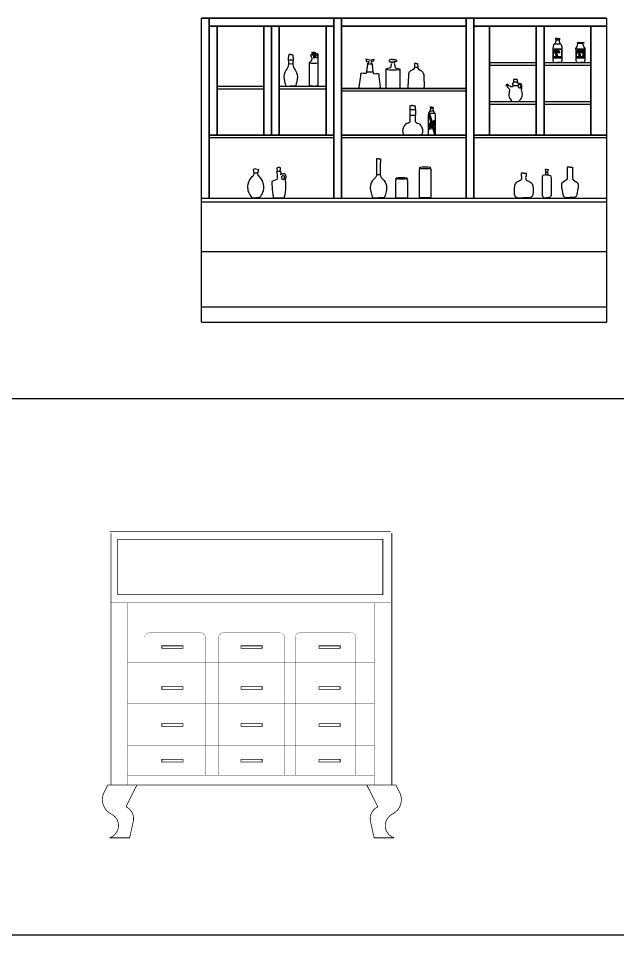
# Model space of a CAD drawing. Header units: millimetres. Extents: x 51491 to 87084, y 5379 to 33460.
# Drawn here: x 59983 to 64833, y 13064 to 20474 of the extents above; entities that cross this region are included whole.
import ezdxf

# ---------------------------------------------------------------- set-up
doc = ezdxf.new("R2010")
doc.units = ezdxf.units.MM
doc.layers.add('www.cad-blocks.net', color=7, linetype='Continuous')

# ---------------------------------------------------------------- blocks, each defined once
blk = doc.blocks.new('A$C4E003485')
at = {"linetype": 'ByBlock'}
for p, q in [((0, 0), (0, 2457)), ((1071, 2457), (0, 2457)), ((0, 2457), (63, 2457)), ((0, 2457), (63, 2457)), ((0, 2457), (63, 2457)), ((63, 2457), (0, 2457)), ((63, 2457), (1071, 2457)), ((63, 2457), (1071, 2457)), ((1071, 2457), (63, 2457)), ((1071, 2457), (63, 2457)), ((63, 2457), (1071, 2457)), ((1071, 2457), (63, 2457)), ((63, 2457), (1071, 2457)), ((1071, 2457), (1134, 2457)), ((1071, 2457), (1134, 2457)), ((1071, 2457), (1134, 2457)), ((1134, 2457), (1071, 2457)), ((2142, 2457), (1134, 2457)), ((1134, 2457), (2142, 2457)), ((1134, 2457), (2142, 2457)), ((2142, 2457), (1134, 2457)), ((2142, 2457), (1134, 2457)), ((1134, 2457), (2142, 2457)), ((2142, 2457), (1134, 2457)), ((1134, 2457), (2142, 2457)), ((2142, 2457), (2205, 2457)), ((2142, 2457), (2205, 2457)), ((2142, 2457), (2205, 2457)), ((2205, 2457), (2142, 2457)), ((3276, 2457), (2205, 2457)), ((2205, 2457), (3276, 2457)), ((3276, 2457), (2205, 2457)), ((2205, 2457), (3276, 2457)), ((3276, 2457), (2205, 2457)), ((2205, 2457), (3276, 2457)), ((2205, 2457), (3276, 2457)), ((3276, 2457), (2205, 2457)), ((3276, 2457), (3276, 0)), ((0, 0), (3280, 0))]:
    blk.add_line(p, q, dxfattribs=at)
for p, q in [((63, 999.8), (63, 2457)), ((63, 999.8), (63, 2457)), ((63, 2457), (63, 999.8)), ((63, 999.8), (63, 2457)), ((63, 2457), (63, 999.8)), ((63, 2457), (63, 999.8)), ((63, 999.8), (63, 2457)), ((63, 2394), (63, 2457)), ((63, 2457), (63, 2394)), ((63, 2457), (63, 2394)), ((63, 2394), (63, 2457)), ((1071, 999.8), (1071, 2457)), ((1071, 2457), (1071, 999.8)), ((1071, 999.8), (1071, 2457)), ((1071, 2457), (1071, 999.8)), ((1071, 2457), (1071, 999.8)), ((1071, 999.8), (1071, 2457)), ((1071, 2457), (1071, 999.8)), ((1071, 999.8), (1071, 2457)), ((1071, 2457), (1071, 2394)), ((1071, 2394), (1071, 2457)), ((1071, 2457), (1071, 2394)), ((1071, 2394), (1071, 2457)), ((1134, 999.8), (1134, 2457)), ((1134, 2457), (1134, 999.8)), ((1134, 2457), (1134, 999.8)), ((1134, 999.8), (1134, 2457)), ((1134, 999.8), (1134, 2457)), ((1134, 2457), (1134, 999.8)), ((1134, 999.8), (1134, 2457)), ((1134, 2457), (1134, 999.8)), ((1134, 999.8), (1134, 2457)), ((1134, 2457), (1134, 999.8)), ((1134, 999.8), (1134, 2457)), ((1134, 2457), (1134, 999.8)), ((1134, 2457), (1134, 999.8)), ((1134, 999.8), (1134, 2457)), ((1134, 999.8), (1134, 2457)), ((1134, 2457), (1134, 999.8)), ((1134, 2394), (1134, 2457)), ((1134, 2457), (1134, 2394)), ((1134, 2457), (1134, 2394)), ((1134, 2394), (1134, 2457)), ((2142, 2457), (2142, 999.8)), ((2142, 999.8), (2142, 2457)), ((2142, 2457), (2142, 999.8)), ((2142, 999.8), (2142, 2457)), ((2142, 999.8), (2142, 2457)), ((2142, 2457), (2142, 999.8)), ((2142, 999.8), (2142, 2457)), ((2142, 2457), (2142, 999.8)), ((2142, 2457), (2142, 2394)), ((2142, 2394), (2142, 2457)), ((2142, 2457), (2142, 2394)), ((2142, 2394), (2142, 2457)), ((2205, 2457), (2205, 999.8)), ((2205, 999.8), (2205, 2457)), ((2205, 999.8), (2205, 2457)), ((2205, 2457), (2205, 999.8)), ((2205, 999.8), (2205, 2457)), ((2205, 2457), (2205, 999.8)), ((2205, 2457), (2205, 999.8)), ((2205, 999.8), (2205, 2457)), ((2205, 999.8), (2205, 2457)), ((2205, 2457), (2205, 999.8)), ((2205, 999.8), (2205, 2457)), ((2205, 2457), (2205, 999.8)), ((2205, 999.8), (2205, 2457)), ((2205, 2457), (2205, 999.8)), ((2205, 999.8), (2205, 2457)), ((2205, 2457), (2205, 999.8)), ((2205, 2394), (2205, 2457)), ((2205, 2457), (2205, 2394)), ((2205, 2457), (2205, 2394)), ((2205, 2394), (2205, 2457)), ((63, 2394), (63, 1512)), ((63, 1512), (63, 2394)), ((63, 1512), (63, 2394)), ((63, 2394), (63, 1512)), ((63, 2394), (1071, 2394)), ((63, 2394), (1071, 2394)), ((1071, 2394), (63, 2394)), ((63, 2394), (1071, 2394)), ((126, 2394), (63, 2394)), ((126, 2394), (63, 2394)), ((126, 2394), (63, 2394)), ((63, 2394), (126, 2394)), ((126, 1512), (126, 2394)), ((126, 2394), (126, 1512)), ((126, 1512), (126, 2394)), ((126, 2394), (126, 1512)), ((504, 2394), (504, 1512)), ((504, 1512), (504, 2394)), ((504, 1512), (504, 2394)), ((504, 2394), (504, 1512)), ((567, 2394), (504, 2394)), ((567, 2394), (504, 2394)), ((567, 2394), (504, 2394)), ((504, 2394), (567, 2394)), ((567, 1512), (567, 2394)), ((567, 2394), (567, 1512)), ((567, 1512), (567, 2394)), ((567, 2394), (567, 1512)), ((567, 1512), (567, 2394)), ((567, 2394), (567, 1512)), ((567, 1512), (567, 2394)), ((567, 2394), (567, 1512)), ((567, 2394), (630, 2394)), ((567, 2394), (630, 2394)), ((567, 2394), (630, 2394)), ((630, 2394), (567, 2394)), ((630, 2394), (630, 1512)), ((630, 1512), (630, 2394)), ((630, 1512), (630, 2394)), ((630, 2394), (630, 1512)), ((1008, 1512), (1008, 2394)), ((1008, 2394), (1008, 1512)), ((1008, 1512), (1008, 2394)), ((1008, 2394), (1008, 1512)), ((1008, 2394), (1071, 2394)), ((1008, 2394), (1071, 2394)), ((1008, 2394), (1071, 2394)), ((1071, 2394), (1008, 2394)), ((1071, 2394), (1071, 1512)), ((1071, 1512), (1071, 2394)), ((1071, 1512), (1071, 2394)), ((1071, 2394), (1071, 1512)), ((1134, 2394), (2142, 2394)), ((1134, 2394), (2142, 2394)), ((2142, 2394), (1134, 2394)), ((1134, 2394), (2142, 2394)), ((2331, 2394), (2205, 2394)), ((2331, 2394), (2205, 2394)), ((2331, 2394), (2205, 2394)), ((2205, 2394), (2331, 2394)), ((2205, 2394), (3276, 2394)), ((2205, 2394), (3276, 2394)), ((3276, 2394), (2205, 2394)), ((2205, 2394), (3276, 2394)), ((2205, 2394), (2205, 1512)), ((2205, 1512), (2205, 2394)), ((2205, 1512), (2205, 2394)), ((2205, 2394), (2205, 1512)), ((2331, 1512), (2331, 2394)), ((2331, 2394), (2331, 1512)), ((2331, 1512), (2331, 2394)), ((2331, 2394), (2331, 1512)), ((2709, 2394), (2646, 2394)), ((2709, 2394), (2646, 2394)), ((2709, 2394), (2646, 2394)), ((2646, 2394), (2709, 2394)), ((2709, 1512), (2709, 2394)), ((2709, 2394), (2709, 1512)), ((2709, 1512), (2709, 2394)), ((2709, 2394), (2709, 1512)), ((2709, 1512), (2709, 2394)), ((2709, 2394), (2709, 1512)), ((2709, 1512), (2709, 2394)), ((2709, 2394), (2709, 1512)), ((2709, 2394), (2835, 2394)), ((2709, 2394), (2835, 2394)), ((2709, 2394), (2835, 2394)), ((2835, 2394), (2709, 2394)), ((2773, 2394), (2773, 1512)), ((2773, 1512), (2773, 2394)), ((2773, 1512), (2773, 2394)), ((2773, 2394), (2773, 1512)), ((3150, 1512), (3150, 2394)), ((3150, 2394), (3150, 1512)), ((3150, 1512), (3150, 2394)), ((3150, 2394), (3150, 1512)), ((3150, 2394), (3276, 2394)), ((3150, 2394), (3276, 2394)), ((3150, 2394), (3276, 2394)), ((3276, 2394), (3150, 2394)), ((2852.4, 2246.4), (2849.1, 2243.1)), ((2856.5, 2249.6), (2904.8, 2249.6)), ((2880.2, 2294.7), (2863.8, 2294.7)), ((2863.8, 2294.7), (2864.7, 2283.2)), ((2864.7, 2283.2), (2866.3, 2283.2)), ((2866.3, 2283.2), (2893.3, 2283.2)), ((2880.2, 2294.7), (2896.6, 2294.7)), ((2895.8, 2283.2), (2894.2, 2283.2)), ((2896.6, 2294.7), (2895.8, 2283.2)), ((2908.1, 2246.4), (2911.4, 2243.1)), ((3042.7, 2262.7), (3092.6, 2262.7)), ((3042.7, 2255.2), (3042.7, 2262.7)), ((3044.2, 2255.2), (3042.7, 2255.2)), ((3045, 2255.2), (3089.6, 2254.5)), ((3091.9, 2254.5), (3089.6, 2254.5)), ((3092.6, 2262.7), (3091.9, 2254.5)), ((706.2, 2163.5), (702.3, 2134.6)), ((721.6, 2163.5), (706.2, 2163.5)), ((721.6, 2163.5), (737, 2163.5)), ((737, 2163.5), (740.9, 2134.6)), ((895.2, 2163.5), (883.6, 2155.8)), ((893.3, 2178.9), (895.2, 2163.5)), ((922.2, 2167.3), (922.2, 2180.8)), ((937.6, 2173.1), (922.2, 2167.3)), ((924.1, 2138.4), (924.1, 2153.8)), ((924.1, 2153.8), (928, 2153.8)), ((928, 2153.8), (928, 2157.7)), ((928, 2157.7), (933.8, 2157.7)), ((933.8, 2157.7), (933.8, 2159.6)), ((933.8, 2159.6), (937.6, 2159.6)), ((945.4, 2163.5), (937.6, 2173.1)), ((937.6, 2157.7), (937.6, 2138.4)), ((945.4, 1915), (945.4, 2163.5)), ((2843.3, 2207.1), (2843.3, 2116.1)), ((2844.2, 2211.2), (2917.1, 2211.2)), ((2848.1, 2189.2), (2866.7, 2208.5)), ((2848.1, 2146.3), (2848.1, 2189.2)), ((2866.7, 2208.5), (2912, 2208.5)), ((2912, 2208.5), (2912, 2146.3)), ((2917.1, 2207.1), (2917.1, 2116.1)), ((3029.3, 2207.1), (3029.3, 2116.1)), ((3030.1, 2211.2), (3103.1, 2211.2)), ((3034, 2189.2), (3052.7, 2208.5)), ((3034, 2146.3), (3034, 2189.2)), ((3052.7, 2208.5), (3086, 2208.5)), ((3086, 2207.8), (3086, 2145.5)), ((3103.1, 2207.1), (3103.1, 2116.1)), ((63, 2079), (63, 2142)), ((63, 2142), (63, 2079)), ((63, 2079), (63, 2142)), ((63, 2142), (63, 2079)), ((702.3, 2134.6), (704.2, 2092.2)), ((704.2, 2122), (740.1, 2122)), ((704.2, 2091.9), (721.7, 2090)), ((721.7, 2090), (740.1, 2090.9)), ((740.9, 2134.6), (738.9, 2092.2)), ((872.1, 2098), (872.1, 1915)), ((928, 2138.4), (924.1, 2138.4)), ((928, 2136.5), (928, 2138.4)), ((933.8, 2136.5), (928, 2136.5)), ((937.6, 2138.4), (933.8, 2138.4)), ((933.8, 2138.4), (933.8, 2136.5)), ((1071, 2079), (1071, 2142)), ((1071, 2079), (1071, 2142)), ((1071, 2079), (1071, 2142)), ((1071, 2142), (1071, 2079)), ((1362.6, 2118.3), (1331.3, 2127.7)), ((1331.3, 2127.7), (1336, 2108.9)), ((1336, 2108.9), (1353.2, 2108.9)), ((1343.9, 2083.9), (1336, 2026.1)), ((1342.3, 2090.2), (1340.7, 2088.6)), ((1340.7, 2088.6), (1340.7, 2085.5)), ((1340.7, 2085.5), (1343.9, 2083.9)), ((1348.5, 2090.2), (1342.3, 2090.2)), ((1353.2, 2108.9), (1348.5, 2090.2)), ((1348.5, 2090.1), (1359.5, 2090.1)), ((1362.6, 2118.3), (1394.1, 2126.9)), ((1366.3, 2090.1), (1375.6, 2090.1)), ((1371.8, 2108.7), (1376, 2089.8)), ((1389, 2108.3), (1371.8, 2108.7)), ((1376, 2089.8), (1382.3, 2089.7)), ((1383.7, 2085), (1380.5, 2083.5)), ((1380.5, 2083.5), (1386.9, 2025.5)), ((1382.3, 2089.7), (1383.8, 2088.1)), ((1383.8, 2088.1), (1383.7, 2085)), ((1394.1, 2126.9), (1389, 2108.3)), ((1531.2, 2122.7), (1519.1, 2117.6)), ((1519.1, 2117.6), (1519.1, 2108.1)), ((1519.1, 2108.1), (1527.7, 2105.6)), ((1527.7, 2105.6), (1538.1, 2105.6)), ((1534.6, 2086.7), (1529.5, 2057.5)), ((1539.8, 2124.5), (1531.2, 2122.7)), ((1538.1, 2105.6), (1537.2, 2091.8)), ((1537.9, 2105.5), (1559.8, 2105.5)), ((1549.2, 2124.5), (1539.8, 2124.5)), ((1548.4, 2124.5), (1557.8, 2124.5)), ((1557.8, 2124.5), (1566.4, 2122.7)), ((1559.6, 2105.6), (1560.4, 2091.8)), ((1569.9, 2105.6), (1559.6, 2105.6)), ((1563, 2086.7), (1568.2, 2057.5)), ((1566.4, 2122.7), (1578.5, 2117.6)), ((1578.5, 2108.1), (1569.9, 2105.6)), ((1578.5, 2117.6), (1578.5, 2108.1)), ((1724.7, 2091), (1723, 2061.8)), ((1736.7, 2091), (1724.7, 2091)), ((1736.7, 2091), (1748.7, 2091)), ((1748.7, 2091), (1750.4, 2061.8)), ((2205, 2079), (2205, 2142)), ((2205, 2142), (2205, 2079)), ((2205, 2079), (2205, 2142)), ((2205, 2142), (2205, 2079)), ((2331.2, 2099), (2708.1, 2099)), ((2331.2, 2079), (2708.1, 2079)), ((2773, 2099), (3150, 2099)), ((2773, 2079), (3150, 2079)), ((2843.3, 2140.8), (2917.1, 2140.8)), ((2843.3, 2137.5), (2916.3, 2137.5)), ((2912, 2146.3), (2848.1, 2146.3)), ((2860.4, 2099), (2880.2, 2099)), ((2900, 2099), (2880.2, 2099)), ((3029.3, 2137.5), (3102.3, 2137.5)), ((3086, 2146.3), (3034, 2146.3)), ((3046.4, 2099), (3066.2, 2099)), ((3086, 2099), (3066.2, 2099)), ((504, 1890), (504, 2016)), ((504, 1890), (504, 2016)), ((504, 2016), (504, 1890)), ((504, 2016), (504, 1890)), ((567, 2016), (567, 1890)), ((567, 1890), (567, 2016)), ((567, 2016), (567, 1890)), ((567, 1890), (567, 2016)), ((567, 2016), (567, 1890)), ((567, 1890), (567, 2016)), ((567, 2016), (567, 1890)), ((567, 1890), (567, 2016)), ((630, 1890), (630, 2016)), ((630, 1890), (630, 2016)), ((630, 2016), (630, 1890)), ((630, 2016), (630, 1890)), ((1336, 2026.1), (1334.5, 2016.8)), ((1335.7, 2025.6), (1386.7, 2025.6)), ((1386.9, 2025.5), (1388.3, 2016.1)), ((1492.5, 2044.6), (1492, 1890)), ((1498.5, 2047.2), (1492.5, 2044.6)), ((1508, 2050.6), (1498.5, 2047.2)), ((1529.5, 2057.5), (1508, 2050.6)), ((1568.2, 2057.5), (1589.7, 2050.6)), ((1589.7, 2050.6), (1599.1, 2047.2)), ((1599.1, 2047.2), (1605.1, 2044.6)), ((1605.1, 2044.6), (1605.6, 1890)), ((1723, 2061.8), (1726.4, 2061.8)), ((1726.6, 2061.7), (1747.1, 2061.7)), ((1750.4, 2061.8), (1747, 2061.8)), ((2709, 1890), (2709, 2016)), ((2709, 1890), (2709, 2016)), ((2709, 2016), (2709, 1890)), ((2709, 1890), (2709, 2016)), ((2709, 2016), (2709, 1890)), ((2709, 2016), (2709, 1890)), ((2709, 2016), (2709, 1890)), ((2709, 1890), (2709, 2016)), ((1286, 1988.7), (1273.8, 1903.3)), ((1436, 1986.8), (1446.1, 1901.1)), ((1674.8, 1991.4), (1670.3, 1902)), ((1798.6, 1991.4), (1803.1, 1902)), ((2527.8, 1938.1), (2514.3, 1926.6)), ((2554.8, 1961.2), (2523.9, 1961.2)), ((2523.9, 1961.2), (2523.9, 1942)), ((2523.9, 1942), (2527.8, 1942)), ((2527.1, 1942.4), (2551.4, 1942.4)), ((2527.8, 1942), (2527.8, 1938.1)), ((2550.9, 1938.1), (2550.9, 1942)), ((2550.9, 1942), (2556.7, 1942)), ((2564.5, 1930.4), (2550.9, 1938.1)), ((2556.7, 1942), (2556.7, 1961.2)), ((63, 1764), (63, 1890)), ((63, 1890), (63, 1764)), ((63, 1764), (63, 1890)), ((63, 1890), (63, 1764)), ((126, 1907.2), (504, 1907.2)), ((126, 1887.2), (504, 1887.2)), ((630, 1907.2), (1008, 1907.2)), ((630, 1887.2), (1008, 1887.2)), ((679.1, 1907.2), (721.6, 1907.2)), ((764, 1907.2), (721.6, 1907.2)), ((1071, 1764), (1071, 1890)), ((1071, 1764), (1071, 1890)), ((1071, 1764), (1071, 1890)), ((1071, 1890), (1071, 1764)), ((1134, 1890), (2142, 1890)), ((2142, 1890), (1134, 1890)), ((1134, 1890), (2142, 1890)), ((2142, 1890), (1134, 1890)), ((1134, 1764), (1134, 1890)), ((1134, 1890), (1134, 1764)), ((1134, 1764), (1134, 1890)), ((1134, 1890), (1134, 1764)), ((1134, 1870), (2142, 1870)), ((1285, 1890.2), (1362.6, 1890.2)), ((1434.5, 1888.4), (1357, 1890.3)), ((1492, 1890), (1548.8, 1890)), ((1605.6, 1890), (1548.8, 1890)), ((1681.6, 1890), (1736.7, 1890)), ((1791.8, 1890), (1736.7, 1890)), ((2142, 1764), (2142, 1890)), ((2142, 1764), (2142, 1890)), ((2142, 1764), (2142, 1890)), ((2142, 1890), (2142, 1764)), ((2205, 1764), (2205, 1890)), ((2205, 1890), (2205, 1764)), ((2205, 1764), (2205, 1890)), ((2205, 1890), (2205, 1764)), ((2475.7, 1924.6), (2464.1, 1915)), ((2464.1, 1915), (2475.7, 1907.3)), ((2475.7, 1907.3), (2473.8, 1903.4)), ((2475.9, 1907.9), (2482.9, 1916.2)), ((2520.7, 1912.4), (2562.3, 1912.4)), ((2331.2, 1784), (2708.1, 1784)), ((2516.2, 1784), (2566.4, 1784)), ((2773, 1784), (3150, 1784)), ((1687.2, 1720.4), (1685.8, 1720.4)), ((1685.8, 1720.4), (1685.8, 1673.1)), ((1690.1, 1749.1), (1687.2, 1749.1)), ((1687.2, 1749.1), (1687.2, 1720.4)), ((1687.4, 1720.3), (1730.4, 1720.3)), ((1695.9, 1750.5), (1690.1, 1749.1)), ((1701.6, 1751.9), (1695.9, 1750.5)), ((1708.8, 1751.9), (1701.6, 1751.9)), ((1708.8, 1751.9), (1716, 1751.9)), ((1716, 1751.9), (1721.7, 1750.5)), ((1721.7, 1750.5), (1727.4, 1749.1)), ((1727.4, 1749.1), (1730.3, 1749.1)), ((1730.3, 1749.1), (1730.3, 1720.4)), ((1730.3, 1720.4), (1731.7, 1720.4)), ((1731.7, 1720.4), (1731.7, 1673.1)), ((1850.5, 1711.2), (1846, 1703.8)), ((1850.4, 1736.3), (1873.9, 1736.3)), ((1850.4, 1709.9), (1875.2, 1709.9)), ((1862.4, 1739.5), (1850.5, 1739.5)), ((1850.5, 1739.5), (1850.5, 1736.5)), ((1850.5, 1736.5), (1853.4, 1729.1)), ((1853.4, 1729.1), (1850.5, 1711.2)), ((1851.7, 1735), (1873.4, 1735)), ((1852.6, 1732.4), (1872.2, 1732.4)), ((1853, 1729.5), (1871.3, 1729.5)), ((1862.4, 1739.5), (1874.3, 1739.5)), ((1874.3, 1736.5), (1871.3, 1729.1)), ((1871.3, 1729.1), (1874.3, 1711.2)), ((1874.3, 1739.5), (1874.3, 1736.5)), ((1874.3, 1711.2), (1878.8, 1703.8)), ((2331.2, 1764), (2708.1, 1764)), ((2773, 1764), (3150, 1764)), ((1685.8, 1673.1), (1687.2, 1673.1)), ((1687.2, 1673.2), (1730.7, 1673.2)), ((1687.2, 1673.1), (1687.2, 1632.9)), ((1731.7, 1673.1), (1730.3, 1673.1)), ((1730.3, 1673.1), (1730.3, 1632.9)), ((1834.1, 1663.7), (1834.1, 1600.8)), ((1836.2, 1681.1), (1856.5, 1613.9)), ((1840.4, 1685.4), (1870, 1588.7)), ((1841.3, 1686.2), (1871.7, 1586.4)), ((1846.4, 1686.2), (1875, 1591.6)), ((1885.7, 1630.9), (1877.7, 1624.6)), ((1886.2, 1631.1), (1887.9, 1627.5)), ((1890.7, 1663.7), (1890.7, 1517.9)), ((1834.1, 1600), (1834.1, 1517.9)), ((1841.5, 1604.7), (1834.8, 1600.5)), ((1834.8, 1600.5), (1844.7, 1559.4)), ((1843, 1596), (1849, 1571.3)), ((1844.7, 1559.4), (1854.9, 1564.2)), ((1858, 1570.8), (1850.1, 1601.3)), ((1854.6, 1612.8), (1851.1, 1610.7)), ((1851.1, 1610.7), (1862.6, 1570.5)), ((1858.3, 1608.8), (1860.9, 1600.3)), ((1867.7, 1573.9), (1860.9, 1595.2)), ((1860.9, 1595.2), (1872.8, 1578.1)), ((1862.6, 1570.5), (1867.7, 1573.9)), ((1866, 1599.4), (1863, 1609.5)), ((1863.2, 1591.8), (1886.5, 1515.2)), ((1864.3, 1596.9), (1866, 1599.4)), ((1876.2, 1579.8), (1864.3, 1596.9)), ((1873.7, 1621.7), (1870, 1620.3)), ((1870, 1620.3), (1877, 1580.3)), ((1872.8, 1578.1), (1876.2, 1579.8)), ((1877.7, 1608.7), (1873.2, 1618.1)), ((1873.2, 1618.1), (1875.6, 1607.3)), ((1873.6, 1577), (1890.7, 1521.1)), ((1890.3, 1592.3), (1873.7, 1621.7)), ((1875.2, 1574.8), (1890.7, 1523.7)), ((1875.6, 1607.5), (1877.7, 1608.7)), ((1876.1, 1603.2), (1879.4, 1604.9)), ((1879.9, 1582.2), (1876.1, 1603.2)), ((1877, 1580.3), (1879.9, 1582.2)), ((1877.7, 1624.6), (1890.8, 1596.4)), ((1878.2, 1581.1), (1890.7, 1539.8)), ((1879.4, 1604.9), (1888.6, 1587.5)), ((1887.9, 1627.5), (1882.1, 1622.9)), ((1882.1, 1622.9), (1883.8, 1618.3)), ((1883.8, 1618.3), (1889.6, 1622.7)), ((1890.5, 1621.2), (1884.7, 1616.7)), ((1884.7, 1616.7), (1890.5, 1602.4)), ((1888.6, 1587.5), (1890.5, 1590.2)), ((1889.6, 1622.7), (1890.5, 1621.2)), ((63, 1512), (1071, 1512)), ((1071, 1512), (63, 1512)), ((1071, 1512), (63, 1512)), ((1071, 1512), (63, 1512)), ((63, 1512), (1071, 1512)), ((63, 1512), (1071, 1512)), ((63, 1512), (1071, 1512)), ((1071, 1512), (63, 1512)), ((63, 1512), (1071, 1512)), ((1071, 1512), (63, 1512)), ((1071, 1512), (63, 1512)), ((63, 1512), (1071, 1512)), ((1071, 1512), (63, 1512)), ((63, 1512), (1071, 1512)), ((1071, 1512), (63, 1512)), ((1071, 1512), (63, 1512)), ((63, 1323), (63, 1512)), ((63, 1323), (63, 1512)), ((63, 1323), (63, 1512)), ((63, 1512), (63, 1323)), ((126, 1512), (63, 1512)), ((63, 1512), (126, 1512)), ((126, 1512), (63, 1512)), ((63, 1512), (126, 1512)), ((63, 1492), (1071, 1492)), ((567, 1512), (504, 1512)), ((504, 1512), (567, 1512)), ((567, 1512), (504, 1512)), ((504, 1512), (567, 1512)), ((567, 1512), (630, 1512)), ((630, 1512), (567, 1512)), ((567, 1512), (630, 1512)), ((630, 1512), (567, 1512)), ((1008, 1512), (1071, 1512)), ((1071, 1512), (1008, 1512)), ((1008, 1512), (1071, 1512)), ((1071, 1512), (1008, 1512)), ((1071, 1512), (1071, 1323)), ((1071, 1323), (1071, 1512)), ((1071, 1512), (1071, 1323)), ((1071, 1323), (1071, 1512)), ((1134, 1512), (2142, 1512)), ((2142, 1512), (1134, 1512)), ((2142, 1512), (1134, 1512)), ((1134, 1512), (2142, 1512)), ((2142, 1512), (1134, 1512)), ((1134, 1512), (2142, 1512)), ((2142, 1512), (1134, 1512)), ((2142, 1512), (1134, 1512)), ((1134, 1512), (2142, 1512)), ((2142, 1512), (1134, 1512)), ((2142, 1512), (1134, 1512)), ((2142, 1512), (1134, 1512)), ((1134, 1512), (2142, 1512)), ((1134, 1512), (2142, 1512)), ((1134, 1512), (2142, 1512)), ((2142, 1512), (1134, 1512)), ((1134, 1512), (1134, 1323)), ((1134, 1323), (1134, 1512)), ((1134, 1323), (1134, 1512)), ((1134, 1512), (1134, 1323)), ((1134, 1492), (2142, 1492)), ((1642.9, 1512), (1773.6, 1512)), ((1834.1, 1517.9), (1840, 1512)), ((1840, 1512), (1862.4, 1512)), ((1884.7, 1512), (1862.4, 1512)), ((1890.7, 1517.9), (1884.7, 1512)), ((2142, 1512), (2142, 1323)), ((2142, 1323), (2142, 1512)), ((2142, 1512), (2142, 1323)), ((2142, 1323), (2142, 1512)), ((2331, 1512), (2205, 1512)), ((2205, 1512), (2331, 1512)), ((2331, 1512), (2205, 1512)), ((2205, 1512), (2331, 1512)), ((2205, 1512), (3276, 1512)), ((3276, 1512), (2205, 1512)), ((3276, 1512), (2205, 1512)), ((2205, 1512), (3276, 1512)), ((3276, 1512), (2205, 1512)), ((2205, 1512), (3276, 1512)), ((3276, 1512), (2205, 1512)), ((3276, 1512), (2205, 1512)), ((2205, 1512), (3276, 1512)), ((3276, 1512), (2205, 1512)), ((3276, 1512), (2205, 1512)), ((3276, 1512), (2205, 1512)), ((2205, 1512), (3276, 1512)), ((2205, 1512), (3276, 1512)), ((2205, 1512), (3276, 1512)), ((3276, 1512), (2205, 1512)), ((2205, 1512), (2205, 1323)), ((2205, 1323), (2205, 1512)), ((2205, 1323), (2205, 1512)), ((2205, 1512), (2205, 1323)), ((2205, 1492), (3276, 1492)), ((2709, 1512), (2646, 1512)), ((2646, 1512), (2709, 1512)), ((2709, 1512), (2646, 1512)), ((2646, 1512), (2709, 1512)), ((2709, 1512), (2835, 1512)), ((2835, 1512), (2709, 1512)), ((2709, 1512), (2835, 1512)), ((2835, 1512), (2709, 1512)), ((3150, 1512), (3276, 1512)), ((3276, 1512), (3150, 1512)), ((3150, 1512), (3276, 1512)), ((3276, 1512), (3150, 1512)), ((1432, 1320.9), (1415.9, 1320.9)), ((1415.9, 1320.9), (1415.9, 1289.9)), ((1417.1, 1289.9), (1417.1, 1196.9)), ((1432, 1320.9), (1448.2, 1320.9)), ((1446.9, 1289.9), (1446.9, 1196.9)), ((1448.2, 1320.9), (1448.2, 1289.9)), ((439, 1240.1), (417.5, 1234.4)), ((417.5, 1234.4), (424.7, 1205.7)), ((424.7, 1205.7), (421.8, 1188.5)), ((426, 1208.3), (453, 1208.3)), ((438.9, 1240.1), (460.5, 1234.4)), ((460.5, 1234.4), (453.3, 1205.7)), ((453.3, 1205.7), (456.1, 1188.5)), ((608.3, 1216.5), (618.4, 1220.3)), ((617.8, 1219.6), (634.6, 1219.6)), ((643.5, 1216.5), (633.5, 1220.3)), ((1765.4, 1241.8), (1760.8, 1228.8)), ((1760.8, 1228.8), (1760.9, 1012.7)), ((1761.5, 1246.3), (1765.4, 1241.8)), ((1856.6, 1246.3), (1852.7, 1241.8)), ((1852.7, 1241.8), (1857.3, 1228.8)), ((1857.6, 1011.7), (1857.6, 1230)), ((2606.5, 1203.6), (2586.9, 1203.6)), ((2586.9, 1203.6), (2586.9, 1179.9)), ((2606.5, 1203.6), (2626.1, 1203.6)), ((2626.1, 1203.6), (2626.1, 1179.9)), ((2780.2, 1234.4), (2784.4, 1212)), ((2792.8, 1234.4), (2780.2, 1234.4)), ((2784.4, 1212), (2783, 1192.5)), ((2784.5, 1213), (2800.7, 1213)), ((2792.5, 1234.4), (2805.1, 1234.4)), ((2805.1, 1234.4), (2800.9, 1212)), ((2800.9, 1212), (2802.3, 1192.5)), ((2959.7, 1253.5), (2959.7, 1169.2)), ((2980.8, 1253.5), (2959.7, 1253.5)), ((2980.8, 1253.5), (3001.8, 1253.5)), ((3001.8, 1253.5), (3001.8, 1169.2)), ((610.8, 1152.4), (570.5, 1138.6)), ((1575, 1155.9), (1570.5, 1142.8)), ((1570.5, 1142.8), (1570.5, 1009.4)), ((1571.1, 1160.4), (1575, 1155.9)), ((1666.3, 1160.4), (1662.4, 1155.9)), ((1662.4, 1155.9), (1667, 1142.8)), ((1667, 1142.8), (1667, 1009.4)), ((2756.4, 1163.1), (2756.4, 1027.4)), ((2828.9, 1163.1), (2828.9, 1027.4)), ((2914.3, 1091.5), (2927.2, 1021.9)), ((3047.2, 1091.5), (3034.3, 1021.9)), ((3276, 999.8), (0, 999.8)), ((3276, 969.8), (0, 969.8)), ((407.3, 1010), (407.3, 1006.6)), ((407.3, 1006.6), (438.7, 1006.6)), ((470.6, 1006.6), (439.2, 1006.6)), ((470.6, 1010), (470.6, 1006.6)), ((583.1, 1006.5), (668.7, 1006.5)), ((1386.1, 1004.8), (1432, 1004.8)), ((1477.9, 1004.8), (1432, 1004.8)), ((1570.5, 1009.4), (1573.7, 1006.1)), ((1573.7, 1006.1), (1663.7, 1006.1)), ((1667, 1009.4), (1663.7, 1006.1)), ((1760.9, 1012.7), (1767, 1006.7)), ((1767, 1006.7), (1851.6, 1006.7)), ((1851.6, 1006.7), (1857.6, 1011.7)), ((2560.3, 1006.4), (2606.5, 1006.4)), ((2652.7, 1006.4), (2606.5, 1006.4)), ((2773.4, 1006.6), (2792.7, 1006.6)), ((2811.9, 1006.6), (2792.6, 1006.6)), ((2945.1, 1007.3), (2980.8, 1007.3)), ((3016.4, 1007.3), (2980.8, 1007.3)), ((3276, 569.8), (0, 569.8)), ((3276, 120), (0, 120))]:
    blk.add_line(p, q)
for points in [[(895, 2161.8), (896.9, 2162.8), (904.7, 2162.8)], [(901.8, 2181.2), (903.7, 2181.2), (903.7, 2175.4), (904.7, 2173.4), (904.7, 2159.9), (905.7, 2156), (905.7, 2136.6), (914.4, 2136.6), (915.4, 2138.5), (915.4, 2168.6), (913.5, 2169.6), (913.5, 2173.4), (912.5, 2175.4), (912.5, 2179.2), (911.5, 2181.2), (910.5, 2183.1)], [(915.4, 2164.7), (923.2, 2164.7), (923.2, 2166.6), (924.1, 2166.6)], [(2860.1, 2187.3), (2857.2, 2187.3), (2856, 2186.4), (2856, 2185.1), (2854.7, 2184.2), (2854.1, 2182.9), (2853.4, 2181), (2853.4, 2179.8), (2854.1, 2178.5), (2855.3, 2177.5), (2856.6, 2176.9), (2860.4, 2176.9), (2861.7, 2177.9), (2862.9, 2178.8), (2864.2, 2179.4), (2865.5, 2180.1), (2867, 2180.4), (2868.9, 2180.7), (2881.6, 2180.7), (2883.2, 2181), (2885.7, 2181), (2887.6, 2180.4), (2889.2, 2180.1), (2897.1, 2180.1), (2898.4, 2180.7), (2899, 2182), (2899.3, 2183.2), (2899.6, 2184.5), (2899, 2185.8), (2897.7, 2186.4), (2896.5, 2187), (2895.2, 2187), (2893.9, 2187.7), (2892.7, 2188), (2889.8, 2188.3), (2878.4, 2188.3), (2877.2, 2188.9), (2875.9, 2189.5), (2868.3, 2189.5), (2867, 2188.9), (2864.5, 2188.9), (2863.2, 2188), (2862, 2187.7), (2860.1, 2187.7)], [(2867.7, 2195.2), (2866.4, 2195.2), (2865.1, 2195.9), (2864.5, 2197.1), (2864.2, 2198.4), (2864.2, 2200.9), (2865.5, 2202.2), (2866.7, 2202.8), (2868, 2203.4), (2871.1, 2203.4), (2872.4, 2204.1), (2873.7, 2204.1), (2874.9, 2204.7), (2885.1, 2204.7), (2885.1, 2202.2), (2884.4, 2201.5)], [(2874.6, 2171.2), (2873.4, 2171.2), (2872.4, 2170), (2872.4, 2168.7), (2872.7, 2167.4), (2872.7, 2166.2), (2870.2, 2166.2), (2868.9, 2166.8), (2868.9, 2170.6), (2867.7, 2170.6), (2867, 2169.3), (2867, 2168.1), (2865.8, 2165.5), (2864.8, 2164.3), (2864.5, 2163), (2864.2, 2161.8), (2865.5, 2161.4), (2866.7, 2162.7), (2867.4, 2164), (2868.6, 2164.3), (2872.4, 2164.3), (2872.7, 2163), (2872.7, 2161.8), (2871.5, 2161.1), (2868.9, 2161.1), (2868.3, 2159.9), (2869.6, 2159.5), (2872.1, 2159.5), (2872.7, 2158.3), (2872.7, 2155.7), (2871.5, 2155.1), (2866.4, 2155.1), (2865.5, 2153.9), (2865.5, 2152.6), (2866.7, 2152.3), (2868, 2152.3), (2869.3, 2152.6), (2870.5, 2152.9), (2877.2, 2152.9), (2878.4, 2152.6), (2879.7, 2152.3), (2883.5, 2152.3), (2883.8, 2153.5), (2882.9, 2154.8), (2881.6, 2155.1), (2876.5, 2155.1), (2875.9, 2156.4), (2875.9, 2157.6), (2876.2, 2158.9), (2877.5, 2159.2), (2878.7, 2159.9), (2878.4, 2161.1), (2877.2, 2161.4), (2875.9, 2160.8), (2875.9, 2162.1), (2877.2, 2163), (2879.7, 2163), (2880.6, 2164.3), (2880.6, 2165.5), (2876.8, 2165.5), (2875.9, 2166.8), (2875.9, 2170.6), (2875.3, 2171.2)], [(2870.5, 2200), (2870.5, 2195.2), (2866.7, 2195.2), (2866.7, 2200.6), (2867.4, 2201.9), (2868.6, 2202.2), (2872.4, 2202.2), (2873.7, 2203.1), (2874.9, 2203.4), (2876.2, 2203.4), (2877.5, 2204.1), (2878.7, 2204.4), (2880, 2204.7), (2881.3, 2204.7), (2882.5, 2204.1), (2883.2, 2202.8), (2884.1, 2201.5), (2884.4, 2200.9)], [(2871.1, 2189.9), (2870.8, 2191.1), (2870.8, 2194.9), (2870.5, 2196.2), (2870.5, 2200), (2871.8, 2200.9), (2873, 2201.2), (2875.6, 2201.9), (2876.8, 2202.2), (2882.2, 2202.2), (2883.5, 2201.5), (2883.8, 2200.3), (2883.8, 2188.6)], [(2883.8, 2197.1), (2884.4, 2198.4), (2885.7, 2199), (2889.5, 2199), (2889.8, 2197.8), (2889.8, 2192.7), (2889.2, 2191.4), (2887.6, 2190.5), (2886.3, 2190.2), (2883.8, 2190.2)], [(2883.8, 2194.6), (2884.1, 2195.9), (2885.4, 2196.2), (2886.6, 2196.2), (2887.9, 2195.9), (2888.2, 2194.6), (2888.2, 2193.3), (2887, 2192.7), (2885.7, 2192.4), (2884.4, 2192.4), (2883.8, 2192.1)], [(3046.1, 2187.3), (3043.2, 2187.3), (3042, 2186.4), (3042, 2185.1), (3040.7, 2184.2), (3040.1, 2182.9), (3039.4, 2181), (3039.4, 2179.8), (3040.1, 2178.5), (3041.3, 2177.5), (3042.6, 2176.9), (3046.4, 2176.9), (3047.6, 2177.9), (3048.9, 2178.8), (3050.2, 2179.4), (3051.4, 2180.1), (3053, 2180.4), (3054.9, 2180.7), (3067.6, 2180.7), (3069.2, 2181), (3071.7, 2181), (3073.6, 2180.4), (3075.2, 2180.1), (3083.1, 2180.1), (3084.3, 2180.7), (3085, 2182), (3085.3, 2183.2), (3085.6, 2184.5), (3085, 2185.8), (3083.7, 2186.4), (3082.4, 2187), (3081.2, 2187), (3079.9, 2187.7), (3078.6, 2188), (3075.8, 2188.3), (3064.4, 2188.3), (3063.1, 2188.9), (3061.9, 2189.5), (3054.3, 2189.5), (3053, 2188.9), (3050.5, 2188.9), (3049.2, 2188), (3048, 2187.7), (3046.1, 2187.7)], [(3053.7, 2195.2), (3052.4, 2195.2), (3051.1, 2195.9), (3050.5, 2197.1), (3050.2, 2198.4), (3050.2, 2200.9), (3051.4, 2202.2), (3052.7, 2202.8), (3054, 2203.4), (3057.1, 2203.4), (3058.4, 2204.1), (3059.7, 2204.1), (3060.9, 2204.7), (3071.1, 2204.7), (3071.1, 2202.2), (3070.4, 2201.5)], [(3060.6, 2171.2), (3059.3, 2171.2), (3058.4, 2170), (3058.4, 2168.7), (3058.7, 2167.4), (3058.7, 2166.2), (3056.2, 2166.2), (3054.9, 2166.8), (3054.9, 2170.6), (3053.7, 2170.6), (3053, 2169.3), (3053, 2168.1), (3051.8, 2165.5), (3050.8, 2164.3), (3050.5, 2163), (3050.2, 2161.8), (3051.4, 2161.4), (3052.7, 2162.7), (3053.3, 2164), (3054.6, 2164.3), (3058.4, 2164.3), (3058.7, 2163), (3058.7, 2161.8), (3057.5, 2161.1), (3054.9, 2161.1), (3054.3, 2159.9), (3055.6, 2159.5), (3058.1, 2159.5), (3058.7, 2158.3), (3058.7, 2155.7), (3057.5, 2155.1), (3052.4, 2155.1), (3051.4, 2153.9), (3051.4, 2152.6), (3052.7, 2152.3), (3054, 2152.3), (3055.2, 2152.6), (3056.5, 2152.9), (3063.1, 2152.9), (3064.4, 2152.6), (3065.7, 2152.3), (3069.5, 2152.3), (3069.8, 2153.5), (3068.8, 2154.8), (3067.6, 2155.1), (3062.5, 2155.1), (3061.9, 2156.4), (3061.9, 2157.6), (3062.2, 2158.9), (3063.5, 2159.2), (3064.7, 2159.9), (3064.4, 2161.1), (3063.1, 2161.4), (3061.9, 2160.8), (3061.9, 2162.1), (3063.1, 2163), (3065.7, 2163), (3066.6, 2164.3), (3066.6, 2165.5), (3062.8, 2165.5), (3061.9, 2166.8), (3061.9, 2170.6), (3061.2, 2171.2)], [(3056.5, 2200), (3056.5, 2195.2), (3052.7, 2195.2), (3052.7, 2200.6), (3053.3, 2201.9), (3054.6, 2202.2), (3058.4, 2202.2), (3059.7, 2203.1), (3060.9, 2203.4), (3062.2, 2203.4), (3063.5, 2204.1), (3064.7, 2204.4), (3066, 2204.7), (3067.3, 2204.7), (3068.5, 2204.1), (3069.2, 2202.8), (3070.1, 2201.5), (3070.4, 2200.9)], [(3057.1, 2189.9), (3056.8, 2191.1), (3056.8, 2194.9), (3056.5, 2196.2), (3056.5, 2200), (3057.8, 2200.9), (3059, 2201.2), (3061.6, 2201.9), (3062.8, 2202.2), (3068.2, 2202.2), (3069.5, 2201.5), (3069.8, 2200.3), (3069.8, 2188.6)], [(3069.8, 2197.1), (3070.4, 2198.4), (3071.7, 2199), (3075.5, 2199), (3075.8, 2197.8), (3075.8, 2192.7), (3075.2, 2191.4), (3073.6, 2190.5), (3072.3, 2190.2), (3069.8, 2190.2)], [(3069.8, 2194.6), (3070.1, 2195.9), (3071.4, 2196.2), (3072.6, 2196.2), (3073.9, 2195.9), (3074.2, 2194.6), (3074.2, 2193.3), (3073, 2192.7), (3071.7, 2192.4), (3070.4, 2192.4), (3069.8, 2192.1)], [(3100.8, 2205.4), (3088.9, 2205.4), (3088.9, 2201.7), (3089.6, 2200.2), (3090.4, 2198.7), (3090.4, 2187.6), (3094.9, 2187.6), (3096.3, 2188.3), (3097.8, 2188.3), (3099.3, 2189.1), (3100.8, 2189.8), (3102.3, 2190.5), (3102.3, 2192), (3097.8, 2192), (3097.8, 2190.5), (3093.4, 2190.5), (3093.4, 2195), (3100.8, 2195), (3101.6, 2196.5), (3101.6, 2198), (3094.1, 2198), (3093.4, 2199.5), (3093.4, 2201), (3099.3, 2201), (3099.3, 2202.4), (3100.8, 2203.2), (3100.8, 2206.2)], [(3090.4, 2181.6), (3092.6, 2181.6), (3093.4, 2183.1), (3098.6, 2183.1), (3099.3, 2181.6), (3099.3, 2178.7), (3097.8, 2178.7), (3097.8, 2177.2), (3096.3, 2177.2), (3095.6, 2175.7), (3094.1, 2174.2), (3092.6, 2172.7), (3094.1, 2172), (3100.1, 2172), (3100.8, 2170.5), (3099.3, 2169.7), (3094.9, 2169.7), (3093.4, 2170.5), (3091.9, 2171.2), (3090.4, 2171.2), (3090.4, 2175.7), (3091.9, 2176.4), (3093.4, 2177.2), (3096.3, 2177.2), (3096.3, 2179.4), (3091.9, 2179.4), (3091.9, 2183.1)], [(3091.1, 2163), (3092.6, 2163.8), (3097.1, 2163.8), (3098.6, 2164.5), (3098.6, 2163), (3097.1, 2162.3), (3095.6, 2161.6), (3092.6, 2161.6), (3091.1, 2162.3), (3091.1, 2163.8)], [(3091.9, 2154.9), (3091.9, 2141.5), (3093.4, 2141.5), (3094.1, 2143), (3094.1, 2151.9), (3094.1, 2150.4), (3094.9, 2143), (3094.9, 2141.5), (3096.3, 2140.7), (3097.1, 2142.2), (3097.1, 2143.7), (3097.8, 2145.9), (3097.8, 2154.9), (3098.6, 2156.3), (3100.1, 2156.3), (3100.8, 2154.9), (3100.8, 2147.4), (3100.1, 2145.9), (3099.3, 2144.5), (3097.8, 2143), (3097.8, 2141.5), (3091.9, 2141.5), (3091.9, 2154.9), (3093.4, 2154.9), (3093.4, 2150.4), (3092.6, 2150.4)], [(2782.8, 1190.9), (2788.8, 1190.9), (2790.5, 1190.1), (2802.4, 1190.1)]]:
    blk.add_lwpolyline(points)
for centre, radius, start, end in [((908.6, 2306.8), 213.2, 260.0356, 279.9302), ((2860.4, 2116.1), 17.1, 180, 270), ((2900, 2116.1), 17.1, 270, 0), ((3046.4, 2116.1), 17.1, 180, 270), ((3086, 2116.1), 17.1, 270, 0), ((1550.1, 2439), 398.5, 261.69208, 277.93442), ((1285, 1901.6), 11.4, 171.85887, 270), ((1434.8, 1899.8), 11.4, 268.58342, 6.72455), ((1681.6, 1901.4), 11.4, 177.08517, 270), ((1791.8, 1901.4), 11.4, 270, 2.91483), ((1862.6, 1581.2), 106.4, 75.83709, 104.25453), ((1844.5, 1599.8), 5.7, 14.5934, 121.97002), ((1857.5, 1607.9), 5.7, 16.72093, 120.22219), ((1852.5, 1569.4), 5.7, 295.17081, 14.5934), ((490, 1092), 117, 125.66088, 225.06364), ((387.9, 1092), 117, 314.93636, 54.33912), ((1432.7, 1219.7), 26.2, 233.07271, 302.82211)]:
    blk.add_arc(centre, radius, start, end)
for centre in [(1809.1, 1247.3), (1618.7, 1161.4)]:
    blk.add_ellipse(centre, major_axis=(-47.4, 0), ratio=0.116663, start_param=3.082735, end_param=6.342043)
at = {"extrusion": (0, 0, -1)}
for centre, start_param in [((1811.7, 1244.1), 3.658718), ((1618.7, 1160.7), 3.082735)]:
    blk.add_ellipse(centre, major_axis=(-47.4, 0), ratio=0.116663, start_param=start_param, end_param=6.342043, dxfattribs=at)
for points in [[(2849.1, 2243.1), (2847.4, 2237.3), (2843.3, 2207.1)], [(2866.3, 2282.4), (2866.3, 2268.5), (2852.4, 2246.4)], [(2894.2, 2282.4), (2894.2, 2268.5), (2908.1, 2246.4)], [(2911.4, 2243.1), (2913, 2237.3), (2917.1, 2207.1)], [(3029.3, 2207.6), (3029.3, 2212.1), (3039.8, 2229.2), (3044.2, 2250.8), (3044.2, 2254.5)], [(3103.8, 2207.6), (3103.8, 2212.1), (3093.4, 2229.2), (3088.9, 2250.8), (3088.9, 2254.5)], [(883.6, 2155.8), (891.3, 2140.3), (887.5, 2113.4), (872.1, 2098)], [(922.2, 2178.9), (906.8, 2182.7), (891.3, 2178.9)], [(704.2, 2092.2), (704.2, 2084.5), (698.4, 2063.3), (673.4, 2019), (671.4, 1945.8), (683, 1907.2)], [(738.9, 2092.2), (738.9, 2084.5), (744.7, 2063.3), (769.8, 2019), (771.7, 1945.8), (760.2, 1907.2)], [(1332.9, 2015.2), (1329.8, 2012.1), (1290.7, 2012.1), (1286, 1990.2)], [(1389.8, 2014.5), (1392.8, 2011.3), (1431.9, 2010.3), (1436.1, 1988.4)], [(1726.4, 2061.8), (1724.7, 2056.7), (1681.7, 2022.3), (1674.8, 1991.4)], [(1747, 2061.8), (1748.7, 2056.7), (1791.7, 2022.3), (1798.6, 1991.4)], [(2589.5, 1876.5), (2593.4, 1901.5), (2589.5, 1922.7), (2572.2, 1930.4), (2564.5, 1930.4)], [(872.1, 1915), (906.8, 1909.2), (945.4, 1915)], [(2473.8, 1903.4), (2491.1, 1880.3), (2487.3, 1843.7), (2502.7, 1797.5), (2516.2, 1784)], [(2514.3, 1926.6), (2520.1, 1911.1), (2516.2, 1903.4), (2502.7, 1903.4), (2475.7, 1924.6)], [(2566.4, 1784), (2581.8, 1801.3), (2597.2, 1837.9), (2589.5, 1876.5)], [(1687.2, 1631.5), (1685.8, 1620), (1652.8, 1602.8), (1642.7, 1589.9), (1629.8, 1561.2), (1628.4, 1535.4), (1631.2, 1525.4), (1639.9, 1515.4), (1642.7, 1513.9)], [(1730.3, 1631.5), (1731.7, 1620), (1764.8, 1602.8), (1774.8, 1589.9), (1787.7, 1561.2), (1789.2, 1535.4), (1786.3, 1525.4), (1777.7, 1515.4), (1774.8, 1513.9)], [(1846, 1703.8), (1837.1, 1687.5), (1834.1, 1663.7)], [(1878.8, 1703.8), (1887.7, 1687.5), (1890.7, 1663.7)], [(608.3, 1216.5), (613.3, 1177.6), (610.8, 1152.4)], [(617.1, 1220.3), (612.1, 1235.4), (613.3, 1248), (625.9, 1253)], [(634.7, 1220.3), (639.8, 1235.4), (638.5, 1248), (625.9, 1253)], [(681.3, 1138.6), (678.8, 1143.6), (681.3, 1158.7), (685.1, 1171.3), (683.8, 1183.8), (678.8, 1193.9), (671.2, 1198.9), (659.9, 1198.9), (646.1, 1195.2), (639.8, 1191.4)], [(1417.1, 1196.9), (1417.1, 1192), (1414.6, 1180.8), (1384.9, 1144.9), (1366.2, 1091.6), (1372.5, 1044.5), (1386.1, 1004.8)], [(1446.9, 1196.9), (1446.9, 1192), (1449.4, 1180.8), (1479.2, 1144.9), (1497.8, 1091.6), (1491.6, 1044.5), (1477.9, 1004.8)], [(2783, 1191.1), (2762, 1185.5), (2756.4, 1163.1)], [(2802.3, 1191.1), (2823.3, 1185.5), (2828.9, 1163.1)], [(570.5, 1138.6), (571.8, 1080.7), (576.8, 1036.7), (583.1, 1006.5)], [(681.3, 1138.6), (680.1, 1080.7), (675, 1036.7), (668.7, 1006.5)], [(2589.7, 1177.1), (2589.7, 1163.1), (2585.5, 1151.9), (2547.6, 1129.5), (2529.4, 1065.1), (2542, 1013.4), (2560.3, 1006.4)], [(2623.3, 1177.1), (2623.3, 1163.1), (2627.5, 1151.9), (2665.3, 1129.5), (2683.5, 1065.1), (2670.9, 1013.4), (2652.7, 1006.4)], [(2959.7, 1169.2), (2958.1, 1157.9), (2915.9, 1123.9), (2914.3, 1091.5)], [(3001.8, 1169.2), (3003.5, 1157.9), (3045.6, 1123.9), (3047.2, 1091.5)], [(2756.4, 1027.4), (2764.3, 1012.3), (2773.4, 1006.4)], [(2828.9, 1027.4), (2821, 1012.3), (2811.9, 1006.4)], [(2927.2, 1021.9), (2935.4, 1012.2), (2943.5, 1007.3)], [(3034.3, 1021.9), (3026.2, 1012.2), (3018.1, 1007.3)]]:
    blk.add_spline(points, degree=3)
for points, knots in [([(2562.5, 1918.9), (2561.6, 1913.2), (2559.5, 1899.9), (2572.3, 1895.1), (2580, 1892.5)], [0, 0, 0, 0, 13.519018, 31.782595, 31.782595, 31.782595, 31.782595]), ([(2580.7, 1892.3), (2582.2, 1896.5), (2584.4, 1903.9), (2583.2, 1916.3), (2572.6, 1922.1), (2565.7, 1920.4), (2562.5, 1919.5)], [2.138567, 2.138567, 2.138567, 2.138567, 13.936213, 22.553386, 32.416944, 41.01603, 41.01603, 41.01603, 41.01603])]:
    blk.add_open_spline(points, degree=3, knots=knots)
blk.add_open_spline([(643.5, 1216.5), (641.8, 1207.7), (640, 1198.9), (639.1, 1190.1)], degree=3)
at = {"start_tangent": (-0.367763, 0.92992), "end_tangent": (-0.367763, 0.92992)}
blk.add_spline([(647.3, 1163.7), (648.6, 1176.3), (658.7, 1183.8), (671.2, 1181.3), (672.5, 1173.8), (670, 1158.7), (661.2, 1156.2), (652.4, 1157.4), (647.3, 1163.7)], degree=3, dxfattribs=at)
blk = doc.blocks.new('A$C79302A6A')
for points, const_width in [([(62.4, 2479.5), (2334.9, 2479.5)], 6.12), ([(71.9, 2469.1), (71.9, 429.9), (2344.3, 429.9), (2344.3, 2469.1)], 6.12), ([(71.4, 1903.3), (2338.7, 1903.3)], 2.04), ([(205.5, 1903.3), (205.5, 430.5)], 2.04), ([(2204.7, 1903.3), (2204.7, 430.5)], 2.04), ([(205.5, 1423.5), (2204.7, 1423.5)], 2.04), ([(205.5, 1088.8), (2204.7, 1088.8)], 2.04), ([(205.5, 751.2), (2204.7, 751.2)], 2.04), ([(2203.3, 510.3), (206.1, 510.3)], 2.04)]:
    blk.add_lwpolyline(points, dxfattribs=dict(const_width=const_width))
at = {"const_width": 6.12}
for points in [[(127.3, 2416.5), (2271.7, 2416.5), (2271.7, 1970.2), (127.3, 1970.2)], [(483.7, 1555.9), (654.6, 1555.9), (654.6, 1534.6), (483.7, 1534.6)], [(1124.6, 1555.9), (1295.4, 1555.9), (1295.4, 1534.6), (1124.6, 1534.6)], [(1926.4, 1555.9), (1755.5, 1555.9), (1755.5, 1534.6), (1926.4, 1534.6)], [(483.7, 1225.1), (654.6, 1225.1), (654.6, 1203.8), (483.7, 1203.8)], [(1124.6, 1225.1), (1295.4, 1225.1), (1295.4, 1203.8), (1124.6, 1203.8)], [(1926.4, 1225.1), (1755.5, 1225.1), (1755.5, 1203.8), (1926.4, 1203.8)], [(483.7, 926.4), (654.6, 926.4), (654.6, 905.1), (483.7, 905.1)], [(1124.6, 926.4), (1295.4, 926.4), (1295.4, 905.1), (1124.6, 905.1)], [(1926.4, 926.4), (1755.5, 926.4), (1755.5, 905.1), (1926.4, 905.1)], [(483.7, 638.3), (654.6, 638.3), (654.6, 617), (483.7, 617)], [(1124.6, 638.3), (1295.4, 638.3), (1295.4, 617), (1124.6, 617)], [(1926.4, 638.3), (1755.5, 638.3), (1755.5, 617), (1926.4, 617)]]:
    blk.add_lwpolyline(points, close=True, dxfattribs=at)
for points, const_width in [([(344.9, 510.3), (344.9, 1621.8, -0.414214), (385.7, 1662.6), (795.4, 1662.6, -0.414214), (836.2, 1621.8), (836.2, 510.3)], 2.04), ([(943, 510.3), (943, 1621.8, -0.414214), (983.8, 1662.6), (1436.2, 1662.6, -0.414214), (1477, 1621.8), (1477, 510.3)], 2.04), ([(2054.1, 510.3), (2054.1, 1621.8, 0.414214), (2013.3, 1662.6), (1603.6, 1662.6, 0.414214), (1562.8, 1621.8), (1562.8, 510.3)], 2.04), ([(223, 429.9), (46.2, 429.9), (16.7, 371, 0.41462), (75.7, 194.4, -0.673172), (60.9, 3.1), (223, 3.1), (252.4, 135.5, 0.355381), (193.5, 253.2), (223, 312.1, 0.000001), (281.9, 429.9, -0.617761)], 6.12), ([(2201.5, 429.9), (2378.2, 429.9), (2407.7, 371, -0.41462), (2348.8, 194.4, 0.673172), (2363.5, 3.1), (2201.5, 3.1), (2172, 135.5, -0.355381), (2230.9, 253.2), (2201.5, 312.1, -0.000001), (2142.5, 429.9, 0.617761)], 6.12)]:
    blk.add_lwpolyline(points, format="xyb", dxfattribs=dict(const_width=const_width))
blk = doc.blocks.new('FORMAT')
at = {"layer": 'www.cad-blocks.net', "color": 155, "true_color": 0x546d8e}
for p, q in [((54628.8, 17399.4), (87084.1, 17399.4)), ((54628.8, 13063.5), (87084.1, 13063.5))]:
    blk.add_line(p, q, dxfattribs=at)

msp = doc.modelspace()

# ---------------------------------------------------------------- block references
for name, p in [('A$C4E003485', (61465, 18017.3)), ('A$C79302A6A', (60660.7, 13843.9))]:
    msp.add_blockref(name, p)
at = {"layer": 'www.cad-blocks.net'}
msp.add_blockref('FORMAT', (0, 0), dxfattribs=at)

doc.saveas('drawing.dxf')
